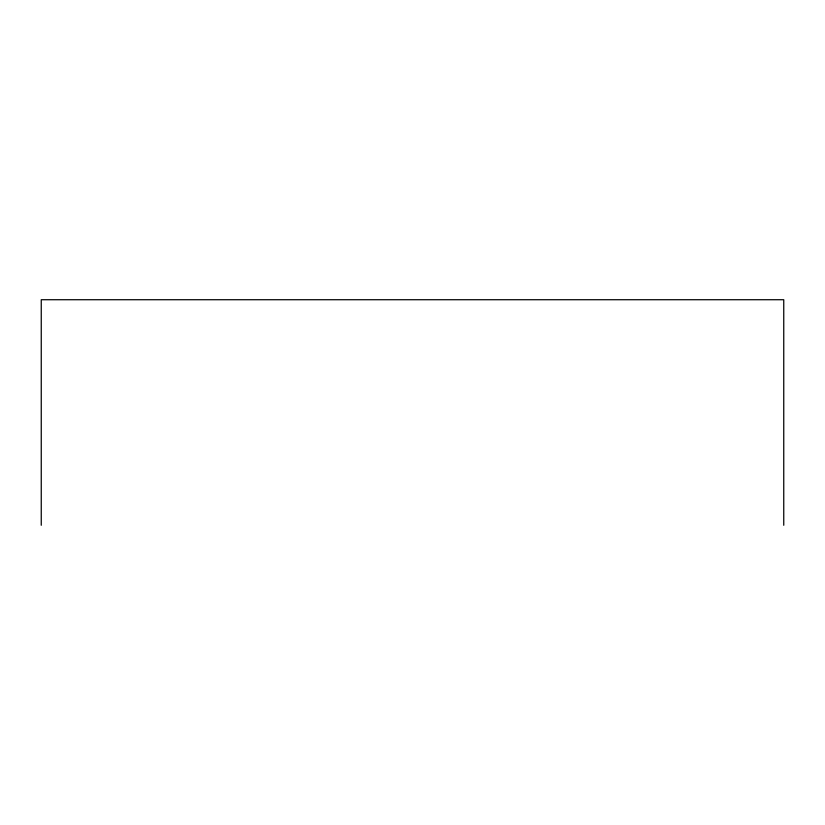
<?xml version="1.0" encoding="UTF-8"?>
<svg xmlns="http://www.w3.org/2000/svg" width="825" height="825" viewBox="0 0 825 825"><rect width="100%" height="100%" fill="white"/><g stroke="black" fill="none" stroke-linecap="round" stroke-linejoin="round"><path stroke-width="1.24" d="M783.75 525.278L783.75 299.722L41.25 299.722L41.25 525.278"/></g></svg>
